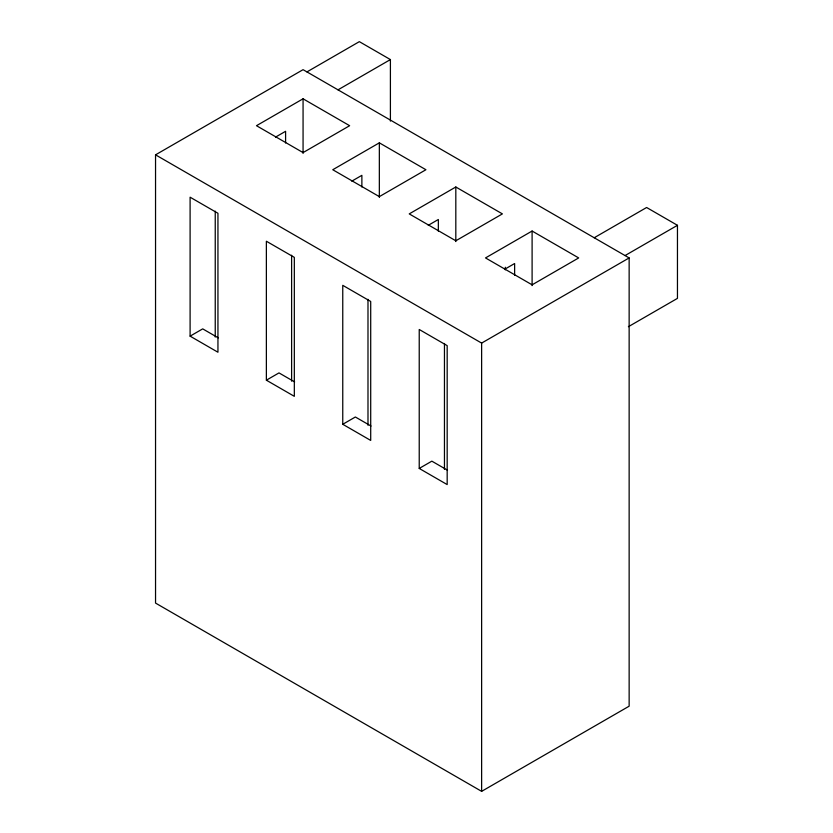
<?xml version="1.0" encoding="UTF-8"?>
<svg xmlns="http://www.w3.org/2000/svg" width="833" height="833" viewBox="0 0 833 833"><rect width="100%" height="100%" fill="white"/><g stroke="black" fill="none" stroke-linecap="round" stroke-linejoin="round"><path stroke-width="1.25" d="M155.542 154.834L303.066 69.67L629.144 257.928L629.144 706.186L481.63 791.35L155.542 603.082L155.542 154.834L481.63 343.092L629.144 257.928M306.94 71.909L359.346 41.65L390.406 59.58L390.406 121.108M303.066 98.804L256.481 125.7L303.066 152.595L349.641 125.7L303.066 98.804L303.066 153.376M338 89.839L390.406 59.58M275.515 137.122L285.594 131.302L285.594 142.984M379.338 142.839L332.763 169.734L379.338 196.63L425.923 169.734L379.338 142.839L379.338 197.411M351.797 181.157L361.876 175.336L361.876 187.029M190.101 336.147L217.944 352.234L217.944 213.269L190.101 197.192L190.101 336.147L202.711 328.868L218.308 337.875M455.818 186.998L409.232 213.894L455.818 240.779L502.403 213.894L455.818 186.998L455.818 241.56M428.266 225.316L438.345 219.496L438.345 231.178M266.373 380.192L294.33 396.331L294.33 257.366L266.373 241.237L266.373 380.192L278.993 372.903L294.643 381.941M532.1 231.033L485.514 257.928L532.1 284.824L578.685 257.928L532.1 231.033L532.1 285.604M504.548 269.351L514.627 263.53L514.627 275.213M594.21 237.759L646.616 207.5L677.458 225.306L677.458 298.37L628.394 326.692M625.052 255.564L677.458 225.306M342.759 424.289L370.706 440.428L370.706 301.463L342.759 285.334L342.759 424.289L355.368 417L371.018 426.038M419.228 468.438L447.175 484.577L447.175 345.622L419.228 329.483L419.228 468.438L431.848 461.159L447.498 470.197M505.308 267.237L505.308 269.84M481.63 343.092L481.63 791.35M444.458 343.477L444.458 469.406M367.988 299.328L367.988 425.257M291.612 255.231L291.612 381.16M215.237 211.134L215.237 337.063"/></g></svg>
